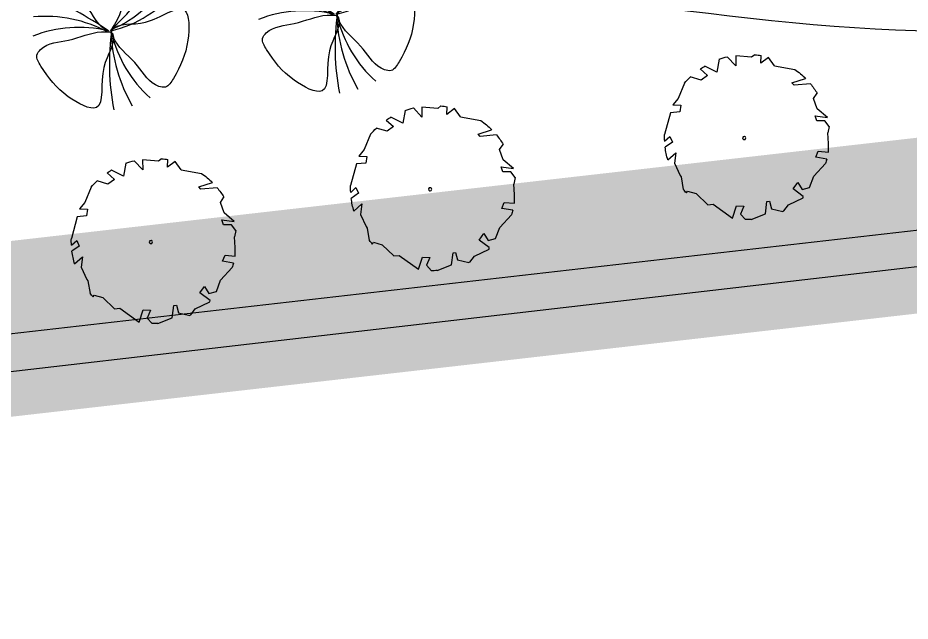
# Model space of a CAD drawing. Extents: x -809667 to 586099, y 3084146 to 3634412.
# Drawn here: x 381235.41 to 381243.07, y 3086086.96 to 3086092.14 of the extents above; entities that cross this region are included whole.
import ezdxf

# ---------------------------------------------------------------- set-up
doc = ezdxf.new("R2010")
doc.units = 0
doc.header["$LTSCALE"] = 0.5
doc.linetypes.add('CONTINOUS', pattern=[0])
doc.layers.get('0').update_dxf_attribs({"linetype": 'CONTINUOUS'})
doc.layers.add('TREE', color=3, linetype='CONTINUOUS')
doc.layers.add('文字', color=7, linetype='CONTINUOUS')

# ---------------------------------------------------------------- blocks, each defined once
blk = doc.blocks.new('白玉兰')
at = {"color": 0}
for centre, radius, start, end in [((-1261, 1665), 2054, 309.3934, 347.1655), ((-713, 1844), 1941, 291.8214, 332.6346), ((-4729, -6984), 8429, 56.1879, 65.279), ((-478, 2077), 2115, 283.2993, 320.8528), ((-1148, -2037), 2310, 61.625, 95.1491), ((-559, -2135), 2214, 76.7033, 111.4018), ((4371, -556), 4392, 172.1708, 190.6677), ((2827, 107), 2821, 182.2544, 209.8868), ((2146, 475), 2185, 193.3063, 228.4107)]:
    blk.add_arc(centre, radius, start, end, dxfattribs=at)
for points in [[(-33, 16), (-233, 73), (-342, 562), (-1254, 922), (-425, 1375), (-33, 1392), (376, 1386), (477, 1091), (236, 716), (185, 277), (29, 67), (-7, 18)], [(8, 31), (155, 177), (635, 34), (1395, 653), (1385, -291), (1209, -641), (1004, -995), (697, -939), (487, -546), (129, -287), (22, -49), (-3, 7)], [(36, -22), (99, -220), (-250, -580), (-51, -1540), (-885, -1095), (-1114, -777), (-1334, -432), (-1142, -186), (-697, -181), (-301, 17), (-41, 2), (21, -1)]]:
    blk.add_open_spline(points, degree=3, knots=[0, 0, 0, 0, 621.989778, 1340.944545, 1869.007736, 2592.427455, 2798.699245, 2915.827596, 3435.261502, 4029.77129, 4212.300518, 4212.300518, 4212.300518, 4212.300518], dxfattribs=at)
blk = doc.blocks.new('*E54')
at = {"layer": 'TREE', "color": 0}
blk.add_ellipse((-2.37, 3.565), major_axis=(2.696, 1.394), ratio=1, start_param=0.518575, end_param=0.519414, dxfattribs=at)
blk = doc.blocks.new('A$C4C586FE1')
at = {"layer": 'TREE', "color": 0}
for p, q in [((1100, 2801), (873, 2660)), ((1294, 2743), (1193, 2819)), ((1418, 2836), (1389, 2617)), ((1787, 2660), (1418, 2836)), ((873, 2660), (885, 2449)), ((1261, 2599), (1294, 2743)), ((1389, 2617), (1261, 2599)), ((1875, 2686), (1787, 2660)), ((2108, 2532), (1875, 2686)), ((570, 2555), (514, 2441)), ((785, 2557), (585, 2566)), ((842, 2436), (785, 2557)), ((2261, 2516), (2108, 2532)), ((2273, 2551), (2261, 2516)), ((2411, 2297), (2336, 2500)), ((514, 2441), (288, 2276)), ((885, 2449), (842, 2436)), ((288, 2276), (288, 2250)), ((288, 2250), (484, 2157)), ((484, 2157), (422, 2031)), ((2434, 2275), (2411, 2297)), ((2565, 2086), (2434, 2275)), ((208, 2079), (171, 1878)), ((330, 2136), (208, 2079)), ((422, 2031), (330, 2136)), ((2577, 1905), (2565, 2086)), ((2688, 2051), (2577, 1905)), ((171, 1878), (16, 1628)), ((2666, 1735), (2772, 1843)), ((2724, 1646), (2666, 1735)), ((2799, 1744), (2724, 1646)), ((6, 1547), (198, 1550)), ((198, 1550), (173, 1443)), ((2788, 1244), (2821, 1629)), ((173, 1443), (0, 1425)), ((0, 1425), (27, 1279)), ((27, 1279), (67, 1102)), ((2632, 1202), (2788, 1244)), ((67, 988), (67, 1102)), ((2635, 1086), (2632, 1202)), ((2775, 1105), (2635, 1086)), ((2702, 978), (2775, 1105)), ((67, 988), (157, 906)), ((157, 906), (291, 931)), ((291, 931), (335, 852)), ((2643, 702), (2702, 978)), ((335, 852), (122, 842)), ((123, 841), (320, 727)), ((320, 727), (414, 564)), ((414, 564), (369, 464)), ((2275, 501), (2371, 599)), ((2419, 413), (2275, 501)), ((2371, 599), (2563, 580)), ((513, 326), (783, 402)), ((827, 368), (610, 253)), ((783, 402), (827, 368)), ((2130, 415), (2352, 350)), ((2132, 192), (2130, 415)), ((1826, 254), (2000, 124)), ((1859, 85), (1826, 254)), ((1176, 133), (821, 132)), ((1176, 133), (1302, 10)), ((1302, 10), (1413, 132)), ((1413, 132), (1432, 0)), ((1540, 5), (1587, 59)), ((1587, 59), (1859, 85))]:
    blk.add_line(p, q, dxfattribs=at)
at = {"layer": 'TREE', "color": 0, "extrusion": (0, 0, -1)}
for major_axis, start_param, end_param in [((1003, 1003), -1.011805, -0.945114), ((1003, 1003), -1.426629, -1.413216), ((1003, 1003), -0.139248, -0.081961), ((839, 1144), 0.475418, 0.633835), ((1003, 1003), 0.553886, 0.636541), ((1003, 1003), 4.017991, 4.075425), ((1003, 1003), 1.314933, 1.417635), ((839, 1143), 3.200433, 3.340883), ((1003, 1003), 1.573401, 1.638153), ((839, 1144), 2.942836, 3.115157), ((1003, 1003), 1.829101, 1.934165), ((1003, 1003), 2.270337, 2.346427)]:
    blk.add_ellipse((1418, 1418), major_axis=major_axis, ratio=1, start_param=start_param, end_param=end_param, dxfattribs=at)
at = {"layer": 'TREE', "color": 0, "linetype": 'Continuous'}
for start_param, end_param in [(0.01341, 3.155003), (3.155003, 6.296595)]:
    blk.add_ellipse((1466, 1447), major_axis=(19.2, 19.2), ratio=1, start_param=start_param, end_param=end_param, dxfattribs=at)
at = {"layer": 'TREE', "color": 8, "linetype": 'CONTINOUS', "extrusion": (0, 0, -1), "xscale": 467.4085850556439, "yscale": 467.4085850556439, "zscale": -467.4085850556439, "rotation": 278.9250190116231}
blk.add_blockref('*E54', (-2893, 66), dxfattribs=at)
blk = doc.blocks.new('23424')
at = {"layer": '文字', "color": 8, "linetype": 'Continuous'}
blk.add_line((382088.7849, 3087629.4628, -859.056), (381964.1259, 3087615.2048, -859.056), dxfattribs=at)
at = {"layer": '文字', "color": 8, "linetype": 'Continuous', "flags": 128}
for points, const_width in [([(381912.2479, 3087729.6974), (381918.7073, 3087733.7968), (382022.9711, 3087808.8075), (382085.2506, 3087680.6549), (382122.9792, 3087633.3601), (381994.6732, 3087618.7365), (381946.1214, 3087613.2028), (381925.7713, 3087600.4798), (381864.955, 3087697.7539), (381885.3051, 3087710.4768), (381885.3051, 3087710.4768), (381885.3051, 3087710.4768), (381912.2479, 3087729.6974)], 0.5), ([(381946.1214, 3087613.2028), (381994.6732, 3087618.7365), (382122.9792, 3087633.3601), (382085.3566, 3087680.522), (382079.3407, 3087692.8157), (382078.7562, 3087691.314), (382079.0684, 3087689.4972), (382078.0108, 3087686.3642), (382075.5334, 3087683.0348), (382011.0928, 3087637.0137), (382008.1876, 3087643.0397), (381997.5527, 3087635.6525), (381988.4427, 3087636.1715), (381958.6727, 3087631.1915)], 1.5)]:
    blk.add_lwpolyline(points, dxfattribs=dict(at, const_width=const_width))
at = {"layer": '文字', "color": 8, "linetype": 'Continuous'}
blk.add_lwpolyline([(382047.2129, 3087626.7376), (382047.5185, 3087624.5221), (381964.5241, 3087614.9017), (381964.0183, 3087616.2595)], dxfattribs=at)
blk.add_open_spline([(381986.4483, 3087619.9554), (381988.3865, 3087619.7135), (381991.7687, 3087619.2914), (381994.8579, 3087625.6564), (382003.6127, 3087622.2507), (382006.0653, 3087627.1731), (382006.9586, 3087629.5507)], degree=3, knots=[0, 0, 0, 0, 5.241038, 9.145639, 17.995635, 24.640422, 24.640422, 24.640422, 24.640422], dxfattribs=at)
at = {"layer": '文字', "color": 8, "linetype": 'Continuous', "xscale": 0.0004880798049271107, "yscale": 0.0004880798049271107, "zscale": 0.04880798235096967}
for p in [(381983.7974, 3087619.8717), (381981.8601, 3087619.7291)]:
    blk.add_blockref('白玉兰', p, dxfattribs=at)
at = {"layer": '文字', "color": 8, "linetype": 'Continuous', "xscale": 0.0005, "yscale": 0.0005, "zscale": 0.0005, "rotation": 169.6965101826048}
for p in [(381988.1493, 3087619.3977), (381985.454, 3087618.9583), (381983.0567, 3087618.5047)]:
    blk.add_blockref('A$C4C586FE1', p, dxfattribs=at)

msp = doc.modelspace()

# ---------------------------------------------------------------- block references
at = {"layer": '文字', "color": 8, "linetype": 'Continuous'}
msp.add_blockref('23424', (-745.6581, -1527.7076), dxfattribs=at)

doc.saveas('drawing.dxf')
